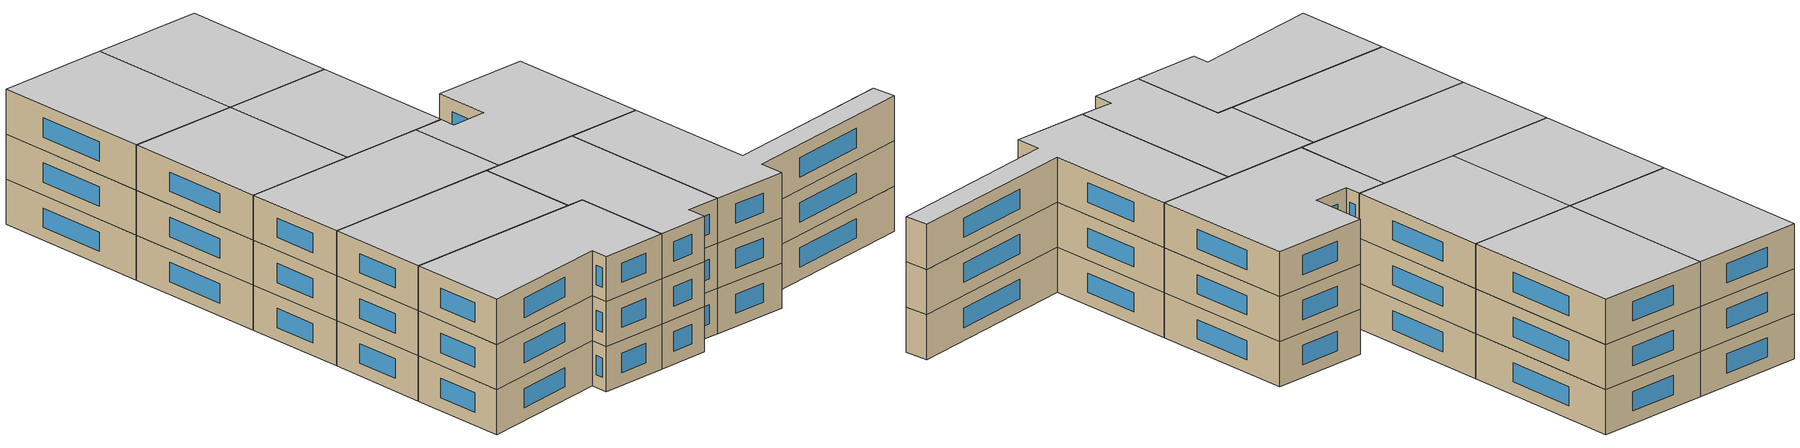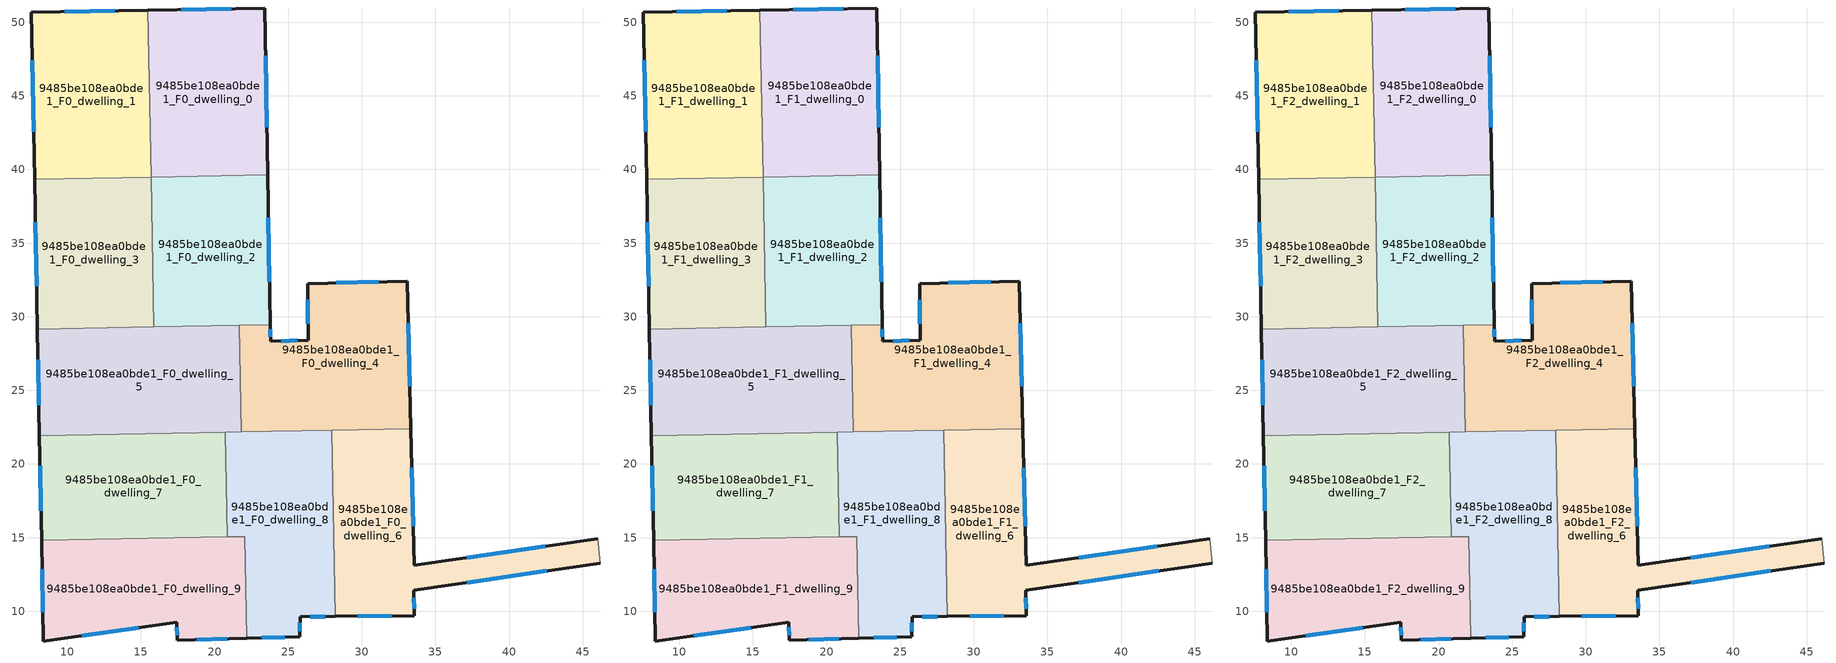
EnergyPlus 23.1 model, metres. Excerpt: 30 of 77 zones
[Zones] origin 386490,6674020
9485be108ea0bde1_F0_dwelling_0
 floor ground (EU_floor_Construction): 23.41,50.97 23.61,39.63 15.7,39.48 15.48,50.81 z0
 wall outside (EU_wall_Construction): 23.61,39.63 23.41,50.97 15.48,50.81 z0:3
 wall to 9485be108ea0bde1_F0_dwelling_1 (EU_wall_Construction): 15.48,50.81 15.7,39.48 z0:3
 wall to 9485be108ea0bde1_F0_dwelling_2 (EU_wall_Construction): 15.7,39.48 23.61,39.63 z0:3
 window (EU_Window_Construction): 21.15,50.92 17.75,50.86 / 23.55,42.87 23.47,47.73 z0.86:2.14
9485be108ea0bde1_F0_dwelling_1
 floor ground (EU_floor_Construction): 15.48,50.81 15.7,39.48 7.78,39.33 7.56,50.66 z0
 wall outside (EU_wall_Construction): 15.48,50.81 7.56,50.66 7.78,39.33 z0:3
 wall to 9485be108ea0bde1_F0_dwelling_3 (EU_wall_Construction): 7.78,39.33 15.69,39.48 z0:3
 wall to 9485be108ea0bde1_F0_dwelling_2 (EU_wall_Construction): 15.68,39.48 15.7,39.48 z0:3
 window (EU_Window_Construction): 13.22,50.77 9.82,50.7 / 7.62,47.42 7.71,42.57 z0.86:2.14
9485be108ea0bde1_F0_dwelling_2
 floor ground (EU_floor_Construction): 23.61,39.63 23.78,29.46 15.88,29.31 15.68,39.48 z0
 wall outside (EU_wall_Construction): 23.78,29.46 23.61,39.63 z0:3
 wall to 9485be108ea0bde1_F0_dwelling_3 (EU_wall_Construction): 15.68,39.48 15.88,29.31 z0:3
 wall to 9485be108ea0bde1_F0_dwelling_5 (EU_wall_Construction): 15.88,29.31 21.66,29.42 z0:3
 wall to 9485be108ea0bde1_F0_dwelling_4 (EU_wall_Construction): 21.66,29.43 23.78,29.46 z0:3
 window (EU_Window_Construction): 23.73,32.37 23.66,36.73 z0.86:2.14
9485be108ea0bde1_F0_dwelling_3
 floor ground (EU_floor_Construction): 15.68,39.48 15.88,29.31 7.97,29.16 7.78,39.33 z0
 wall outside (EU_wall_Construction): 7.78,39.33 7.97,29.16 z0:3
 wall to 9485be108ea0bde1_F0_dwelling_5 (EU_wall_Construction): 7.97,29.16 15.88,29.31 z0:3
 window (EU_Window_Construction): 7.83,36.42 7.92,32.07 z0.86:2.14
9485be108ea0bde1_F0_dwelling_4
 floor ground (EU_floor_Construction): 33.09,32.4 33.33,22.41 21.8,22.19 21.66,29.42 23.78,29.46 23.8,28.32 26.36,28.42 26.31,32.26 z0
 wall outside (EU_wall_Construction): 33.33,22.41 33.09,32.4 26.31,32.26 26.36,28.42 23.8,28.32 23.78,29.46 z0:3
 wall to 9485be108ea0bde1_F0_dwelling_5 (EU_wall_Construction): 21.66,29.42 21.8,22.19 z0:3
 wall to 9485be108ea0bde1_F0_dwelling_8 (EU_wall_Construction): 21.8,22.19 27.95,22.31 z0:3
 wall to 9485be108ea0bde1_F0_dwelling_6 (EU_wall_Construction): 27.95,22.31 33.33,22.41 z0:3
 window (EU_Window_Construction): 33.26,25.26 33.16,29.55 / 23.79,28.65 23.78,29.14 / 25.63,28.39 24.53,28.35 / 26.32,31.16 26.34,29.51 / 31.15,32.36 28.25,32.3 z0.86:2.14
9485be108ea0bde1_F0_dwelling_5
 floor ground (EU_floor_Construction): 21.66,29.42 21.8,22.19 8.11,21.92 7.97,29.16 z0
 wall outside (EU_wall_Construction): 7.97,29.16 8.11,21.92 z0:3
 wall to 9485be108ea0bde1_F0_dwelling_7 (EU_wall_Construction): 8.11,21.92 20.73,22.17 z0:3
 wall to 9485be108ea0bde1_F0_dwelling_8 (EU_wall_Construction): 20.73,22.17 21.8,22.19 z0:3
 window (EU_Window_Construction): 8.01,27.09 8.07,23.99 z0.86:2.14
9485be108ea0bde1_F0_dwelling_6
 floor ground (EU_floor_Construction): 46.03,14.92 46.18,13.27 33.52,11.41 33.57,9.7 28.2,9.64 27.95,22.3 33.33,22.41 33.55,13.14 z0
 wall outside (EU_wall_Construction): 46.03,14.92 33.55,13.14 33.33,22.41 / 28.2,9.64 33.57,9.7 33.52,11.41 46.18,13.27 z0:3
 wall adiabatic (EU_wall_Construction): 46.18,13.27 46.03,14.92 z0:3
 wall to 9485be108ea0bde1_F0_dwelling_8 (EU_wall_Construction): 27.95,22.3 28.2,9.64 z0:3
 window (EU_Window_Construction): 42.46,14.41 37.11,13.65 / 37.14,11.94 42.57,12.74 / 33.55,10.19 33.53,10.92 / 29.73,9.66 32.03,9.68 / 33.49,15.79 33.39,19.76 z0.86:2.14
9485be108ea0bde1_F0_dwelling_7
 floor ground (EU_floor_Construction): 20.73,22.17 20.86,15.05 8.25,14.81 8.11,21.92 z0
 wall outside (EU_wall_Construction): 8.11,21.92 8.25,14.81 z0:3
 wall to 9485be108ea0bde1_F0_dwelling_8 (EU_wall_Construction): 20.86,15.05 20.73,22.17 z0:3
 wall to 9485be108ea0bde1_F0_dwelling_9 (EU_wall_Construction): 8.25,14.81 20.86,15.05 z0:3
 window (EU_Window_Construction): 8.15,19.89 8.21,16.84 z0.86:2.14
9485be108ea0bde1_F0_dwelling_8
 floor ground (EU_floor_Construction): 27.95,22.3 28.2,9.64 25.8,9.62 25.79,8.27 22.18,8.16 22.05,15.08 20.86,15.05 20.73,22.17 z0
 wall outside (EU_wall_Construction): 22.18,8.16 25.79,8.27 25.8,9.62 28.2,9.64 z0:3
 wall to 9485be108ea0bde1_F0_dwelling_9 (EU_wall_Construction): 20.87,15.05 22.05,15.08 22.18,8.16 z0:3
 window (EU_Window_Construction): 23.21,8.19 24.76,8.24 / 26.49,9.63 27.51,9.64 / 25.8,8.65 25.8,9.24 z0.86:2.14
9485be108ea0bde1_F0_dwelling_9
 floor ground (EU_floor_Construction): 22.05,15.08 22.18,8.16 17.46,8.03 17.44,9.25 8.38,7.98 8.25,14.81 z0
 wall outside (EU_wall_Construction): 8.25,14.81 8.38,7.98 17.44,9.25 17.46,8.03 22.18,8.16 z0:3
 window (EU_Window_Construction): 10.97,8.34 14.85,8.89 / 8.29,12.86 8.34,9.93 / 18.81,8.07 20.83,8.13 / 17.45,8.9 17.45,8.38 z0.86:2.14
9485be108ea0bde1_F1_dwelling_0
 floor to 9485be108ea0bde1_F0_dwelling_0 (EU_floor_Construction): 23.41,50.97 23.61,39.63 15.7,39.48 15.48,50.81 z3
 wall outside (EU_wall_Construction): 23.61,39.63 23.41,50.97 15.48,50.81 z3:6
 wall to 9485be108ea0bde1_F1_dwelling_1 (EU_wall_Construction): 15.48,50.81 15.7,39.48 z3:6
 wall to 9485be108ea0bde1_F1_dwelling_2 (EU_wall_Construction): 15.7,39.48 23.61,39.63 z3:6
 window (EU_Window_Construction): 21.15,50.92 17.75,50.86 / 23.55,42.87 23.47,47.73 z3.86:5.14
9485be108ea0bde1_F1_dwelling_1
 floor to 9485be108ea0bde1_F0_dwelling_1 (EU_floor_Construction): 15.48,50.81 15.7,39.48 7.78,39.33 7.56,50.66 z3
 wall outside (EU_wall_Construction): 15.48,50.81 7.56,50.66 7.78,39.33 z3:6
 wall to 9485be108ea0bde1_F1_dwelling_3 (EU_wall_Construction): 7.78,39.33 15.69,39.48 z3:6
 wall to 9485be108ea0bde1_F1_dwelling_2 (EU_wall_Construction): 15.68,39.48 15.7,39.48 z3:6
 window (EU_Window_Construction): 13.22,50.77 9.82,50.7 / 7.62,47.42 7.71,42.57 z3.86:5.14
9485be108ea0bde1_F1_dwelling_2
 floor to 9485be108ea0bde1_F0_dwelling_2 (EU_floor_Construction): 23.61,39.63 23.78,29.46 15.88,29.31 15.68,39.48 z3
 wall outside (EU_wall_Construction): 23.78,29.46 23.61,39.63 z3:6
 wall to 9485be108ea0bde1_F1_dwelling_3 (EU_wall_Construction): 15.68,39.48 15.88,29.31 z3:6
 wall to 9485be108ea0bde1_F1_dwelling_5 (EU_wall_Construction): 15.88,29.31 21.66,29.42 z3:6
 wall to 9485be108ea0bde1_F1_dwelling_4 (EU_wall_Construction): 21.66,29.43 23.78,29.46 z3:6
 window (EU_Window_Construction): 23.73,32.37 23.66,36.73 z3.86:5.14
9485be108ea0bde1_F1_dwelling_3
 floor to 9485be108ea0bde1_F0_dwelling_3 (EU_floor_Construction): 15.68,39.48 15.88,29.31 7.97,29.16 7.78,39.33 z3
 wall outside (EU_wall_Construction): 7.78,39.33 7.97,29.16 z3:6
 wall to 9485be108ea0bde1_F1_dwelling_5 (EU_wall_Construction): 7.97,29.16 15.88,29.31 z3:6
 window (EU_Window_Construction): 7.83,36.42 7.92,32.07 z3.86:5.14
9485be108ea0bde1_F1_dwelling_4
 floor to 9485be108ea0bde1_F0_dwelling_4 (EU_floor_Construction): 33.09,32.4 33.33,22.41 21.8,22.19 21.66,29.42 23.78,29.46 23.8,28.32 26.36,28.42 26.31,32.26 z3
 wall outside (EU_wall_Construction): 33.33,22.41 33.09,32.4 26.31,32.26 26.36,28.42 23.8,28.32 23.78,29.46 z3:6
 wall to 9485be108ea0bde1_F1_dwelling_5 (EU_wall_Construction): 21.66,29.42 21.8,22.19 z3:6
 wall to 9485be108ea0bde1_F1_dwelling_8 (EU_wall_Construction): 21.8,22.19 27.95,22.31 z3:6
 wall to 9485be108ea0bde1_F1_dwelling_6 (EU_wall_Construction): 27.95,22.31 33.33,22.41 z3:6
 window (EU_Window_Construction): 33.26,25.26 33.16,29.55 / 23.79,28.65 23.78,29.14 / 25.63,28.39 24.53,28.35 / 26.32,31.16 26.34,29.51 / 31.15,32.36 28.25,32.3 z3.86:5.14
9485be108ea0bde1_F1_dwelling_5
 floor to 9485be108ea0bde1_F0_dwelling_5 (EU_floor_Construction): 21.66,29.42 21.8,22.19 8.11,21.92 7.97,29.16 z3
 wall outside (EU_wall_Construction): 7.97,29.16 8.11,21.92 z3:6
 wall to 9485be108ea0bde1_F1_dwelling_7 (EU_wall_Construction): 8.11,21.92 20.73,22.17 z3:6
 wall to 9485be108ea0bde1_F1_dwelling_8 (EU_wall_Construction): 20.73,22.17 21.8,22.19 z3:6
 window (EU_Window_Construction): 8.01,27.09 8.07,23.99 z3.86:5.14
9485be108ea0bde1_F1_dwelling_6
 floor to 9485be108ea0bde1_F0_dwelling_6 (EU_floor_Construction): 46.03,14.92 46.18,13.27 33.52,11.41 33.57,9.7 28.2,9.64 27.95,22.3 33.33,22.41 33.55,13.14 z3
 wall outside (EU_wall_Construction): 46.03,14.92 33.55,13.14 33.33,22.41 / 28.2,9.64 33.57,9.7 33.52,11.41 46.18,13.27 z3:6
 wall adiabatic (EU_wall_Construction): 46.18,13.27 46.03,14.92 z3:6
 wall to 9485be108ea0bde1_F1_dwelling_8 (EU_wall_Construction): 27.95,22.3 28.2,9.64 z3:6
 window (EU_Window_Construction): 42.46,14.41 37.11,13.65 / 37.14,11.94 42.57,12.74 / 33.55,10.19 33.53,10.92 / 29.73,9.66 32.03,9.68 / 33.49,15.79 33.39,19.76 z3.86:5.14
9485be108ea0bde1_F1_dwelling_7
 floor to 9485be108ea0bde1_F0_dwelling_7 (EU_floor_Construction): 20.73,22.17 20.86,15.05 8.25,14.81 8.11,21.92 z3
 wall outside (EU_wall_Construction): 8.11,21.92 8.25,14.81 z3:6
 wall to 9485be108ea0bde1_F1_dwelling_8 (EU_wall_Construction): 20.86,15.05 20.73,22.17 z3:6
 wall to 9485be108ea0bde1_F1_dwelling_9 (EU_wall_Construction): 8.25,14.81 20.86,15.05 z3:6
 window (EU_Window_Construction): 8.15,19.89 8.21,16.84 z3.86:5.14
9485be108ea0bde1_F1_dwelling_8
 floor to 9485be108ea0bde1_F0_dwelling_8 (EU_floor_Construction): 27.95,22.3 28.2,9.64 25.8,9.62 25.79,8.27 22.18,8.16 22.05,15.08 20.86,15.05 20.73,22.17 z3
 wall outside (EU_wall_Construction): 22.18,8.16 25.79,8.27 25.8,9.62 28.2,9.64 z3:6
 wall to 9485be108ea0bde1_F1_dwelling_9 (EU_wall_Construction): 20.87,15.05 22.05,15.08 22.18,8.16 z3:6
 window (EU_Window_Construction): 23.21,8.19 24.76,8.24 / 26.49,9.63 27.51,9.64 / 25.8,8.65 25.8,9.24 z3.86:5.14
9485be108ea0bde1_F1_dwelling_9
 floor to 9485be108ea0bde1_F0_dwelling_9 (EU_floor_Construction): 22.05,15.08 22.18,8.16 17.46,8.03 17.44,9.25 8.38,7.98 8.25,14.81 z3
 wall outside (EU_wall_Construction): 8.25,14.81 8.38,7.98 17.44,9.25 17.46,8.03 22.18,8.16 z3:6
 window (EU_Window_Construction): 10.97,8.34 14.85,8.89 / 8.29,12.86 8.34,9.93 / 18.81,8.07 20.83,8.13 / 17.45,8.9 17.45,8.38 z3.86:5.14
9485be108ea0bde1_F2_dwelling_0
 floor to 9485be108ea0bde1_F1_dwelling_0 (EU_floor_Construction): 23.41,50.97 23.61,39.63 15.7,39.48 15.48,50.81 z6
 wall outside (EU_wall_Construction): 23.61,39.63 23.41,50.97 15.48,50.81 z6:9
 wall to 9485be108ea0bde1_F2_dwelling_1 (EU_wall_Construction): 15.48,50.81 15.7,39.48 z6:9
 wall to 9485be108ea0bde1_F2_dwelling_2 (EU_wall_Construction): 15.7,39.48 23.61,39.63 z6:9
 window (EU_Window_Construction): 21.15,50.92 17.75,50.86 / 23.55,42.87 23.47,47.73 z6.86:8.14
 ceiling to 9485be108ea0bde1_F3_dwelling_0 (EU_floor_Construction): 23.61,39.63 23.41,50.97 15.48,50.81 15.7,39.48 z9
9485be108ea0bde1_F2_dwelling_1
 floor to 9485be108ea0bde1_F1_dwelling_1 (EU_floor_Construction): 15.48,50.81 15.7,39.48 7.78,39.33 7.56,50.66 z6
 wall outside (EU_wall_Construction): 15.48,50.81 7.56,50.66 7.78,39.33 z6:9
 wall to 9485be108ea0bde1_F2_dwelling_3 (EU_wall_Construction): 7.78,39.33 15.69,39.48 z6:9
 wall to 9485be108ea0bde1_F2_dwelling_2 (EU_wall_Construction): 15.68,39.48 15.7,39.48 z6:9
 window (EU_Window_Construction): 13.22,50.77 9.82,50.7 / 7.62,47.42 7.71,42.57 z6.86:8.14
 ceiling to 9485be108ea0bde1_F3_dwelling_1 (EU_floor_Construction): 15.7,39.48 15.48,50.81 7.56,50.66 7.78,39.33 z9
9485be108ea0bde1_F2_dwelling_2
 floor to 9485be108ea0bde1_F1_dwelling_2 (EU_floor_Construction): 23.61,39.63 23.78,29.46 15.88,29.31 15.68,39.48 z6
 wall outside (EU_wall_Construction): 23.78,29.46 23.61,39.63 z6:9
 wall to 9485be108ea0bde1_F2_dwelling_3 (EU_wall_Construction): 15.68,39.48 15.88,29.31 z6:9
 wall to 9485be108ea0bde1_F2_dwelling_5 (EU_wall_Construction): 15.88,29.31 21.66,29.42 z6:9
 wall to 9485be108ea0bde1_F2_dwelling_4 (EU_wall_Construction): 21.66,29.43 23.78,29.46 z6:9
 window (EU_Window_Construction): 23.73,32.37 23.66,36.73 z6.86:8.14
 ceiling to 9485be108ea0bde1_F3_dwelling_2 (EU_floor_Construction): 23.78,29.46 23.61,39.63 15.68,39.48 15.88,29.31 z9
9485be108ea0bde1_F2_dwelling_3
 floor to 9485be108ea0bde1_F1_dwelling_3 (EU_floor_Construction): 15.68,39.48 15.88,29.31 7.97,29.16 7.78,39.33 z6
 wall outside (EU_wall_Construction): 7.78,39.33 7.97,29.16 z6:9
 wall to 9485be108ea0bde1_F2_dwelling_5 (EU_wall_Construction): 7.97,29.16 15.88,29.31 z6:9
 window (EU_Window_Construction): 7.83,36.42 7.92,32.07 z6.86:8.14
 ceiling to 9485be108ea0bde1_F3_dwelling_3 (EU_floor_Construction): 15.88,29.31 15.68,39.48 7.78,39.33 7.97,29.16 z9
9485be108ea0bde1_F2_dwelling_4
 floor to 9485be108ea0bde1_F1_dwelling_4 (EU_floor_Construction): 33.09,32.4 33.33,22.41 21.8,22.19 21.66,29.42 23.78,29.46 23.8,28.32 26.36,28.42 26.31,32.26 z6
 wall outside (EU_wall_Construction): 33.33,22.41 33.09,32.4 26.31,32.26 26.36,28.42 23.8,28.32 23.78,29.46 z6:9
 wall to 9485be108ea0bde1_F2_dwelling_5 (EU_wall_Construction): 21.66,29.42 21.8,22.19 z6:9
 wall to 9485be108ea0bde1_F2_dwelling_8 (EU_wall_Construction): 21.8,22.19 27.95,22.31 z6:9
 wall to 9485be108ea0bde1_F2_dwelling_6 (EU_wall_Construction): 27.95,22.31 33.33,22.41 z6:9
 window (EU_Window_Construction): 33.26,25.26 33.16,29.55 / 23.79,28.65 23.78,29.14 / 25.63,28.39 24.53,28.35 / 26.32,31.16 26.34,29.51 / 31.15,32.36 28.25,32.3 z6.86:8.14
 ceiling to 9485be108ea0bde1_F3_dwelling_4 (EU_floor_Construction): 33.33,22.41 33.09,32.4 26.31,32.26 26.36,28.42 23.8,28.32 23.78,29.46 21.66,29.42 21.8,22.19 z9
9485be108ea0bde1_F2_dwelling_5
 floor to 9485be108ea0bde1_F1_dwelling_5 (EU_floor_Construction): 21.66,29.42 21.8,22.19 8.11,21.92 7.97,29.16 z6
 wall outside (EU_wall_Construction): 7.97,29.16 8.11,21.92 z6:9
 wall to 9485be108ea0bde1_F2_dwelling_7 (EU_wall_Construction): 8.11,21.92 20.73,22.17 z6:9
 wall to 9485be108ea0bde1_F2_dwelling_8 (EU_wall_Construction): 20.73,22.17 21.8,22.19 z6:9
 window (EU_Window_Construction): 8.01,27.09 8.07,23.99 z6.86:8.14
 ceiling to 9485be108ea0bde1_F3_dwelling_5 (EU_floor_Construction): 21.8,22.19 21.66,29.42 7.97,29.16 8.11,21.92 z9
9485be108ea0bde1_F2_dwelling_6
 floor to 9485be108ea0bde1_F1_dwelling_6 (EU_floor_Construction): 46.03,14.92 46.18,13.27 33.52,11.41 33.57,9.7 28.2,9.64 27.95,22.3 33.33,22.41 33.55,13.14 z6
 wall outside (EU_wall_Construction): 46.03,14.92 33.55,13.14 33.33,22.41 / 28.2,9.64 33.57,9.7 33.52,11.41 46.18,13.27 z6:9
 wall adiabatic (EU_wall_Construction): 46.18,13.27 46.03,14.92 z6:9
 wall to 9485be108ea0bde1_F2_dwelling_8 (EU_wall_Construction): 27.95,22.3 28.2,9.64 z6:9
 window (EU_Window_Construction): 42.46,14.41 37.11,13.65 / 37.14,11.94 42.57,12.74 / 33.55,10.19 33.53,10.92 / 29.73,9.66 32.03,9.68 / 33.49,15.79 33.39,19.76 z6.86:8.14
 ceiling to 9485be108ea0bde1_F3_dwelling_6 (EU_floor_Construction): 46.18,13.27 46.03,14.92 33.55,13.14 33.33,22.41 27.95,22.3 28.2,9.64 33.57,9.7 33.52,11.41 z9
9485be108ea0bde1_F2_dwelling_7
 floor to 9485be108ea0bde1_F1_dwelling_7 (EU_floor_Construction): 20.73,22.17 20.86,15.05 8.25,14.81 8.11,21.92 z6
 wall outside (EU_wall_Construction): 8.11,21.92 8.25,14.81 z6:9
 wall to 9485be108ea0bde1_F2_dwelling_8 (EU_wall_Construction): 20.86,15.05 20.73,22.17 z6:9
 wall to 9485be108ea0bde1_F2_dwelling_9 (EU_wall_Construction): 8.25,14.81 20.86,15.05 z6:9
 window (EU_Window_Construction): 8.15,19.89 8.21,16.84 z6.86:8.14
 ceiling to 9485be108ea0bde1_F3_dwelling_7 (EU_floor_Construction): 20.86,15.05 20.73,22.17 8.11,21.92 8.25,14.81 z9
9485be108ea0bde1_F2_dwelling_8
 floor to 9485be108ea0bde1_F1_dwelling_8 (EU_floor_Construction): 27.95,22.3 28.2,9.64 25.8,9.62 25.79,8.27 22.18,8.16 22.05,15.08 20.86,15.05 20.73,22.17 z6
 wall outside (EU_wall_Construction): 22.18,8.16 25.79,8.27 25.8,9.62 28.2,9.64 z6:9
 wall to 9485be108ea0bde1_F2_dwelling_9 (EU_wall_Construction): 20.87,15.05 22.05,15.08 22.18,8.16 z6:9
 window (EU_Window_Construction): 23.21,8.19 24.76,8.24 / 26.49,9.63 27.51,9.64 / 25.8,8.65 25.8,9.24 z6.86:8.14
 ceiling to 9485be108ea0bde1_F3_dwelling_8 (EU_floor_Construction): 28.2,9.64 27.95,22.3 20.73,22.17 20.86,15.05 22.05,15.08 22.18,8.16 25.79,8.27 25.8,9.62 z9
9485be108ea0bde1_F2_dwelling_9
 floor to 9485be108ea0bde1_F1_dwelling_9 (EU_floor_Construction): 22.05,15.08 22.18,8.16 17.46,8.03 17.44,9.25 8.38,7.98 8.25,14.81 z6
 wall outside (EU_wall_Construction): 8.25,14.81 8.38,7.98 17.44,9.25 17.46,8.03 22.18,8.16 z6:9
 window (EU_Window_Construction): 10.97,8.34 14.85,8.89 / 8.29,12.86 8.34,9.93 / 18.81,8.07 20.83,8.13 / 17.45,8.9 17.45,8.38 z6.86:8.14
 ceiling to 9485be108ea0bde1_F3_dwelling_9 (EU_floor_Construction): 22.18,8.16 22.05,15.08 8.25,14.81 8.38,7.98 17.44,9.25 17.46,8.03 z9
[Building]
EU S2 Campaign: North Axis=0; Terrain=City; Solar Distribution=FullExterior
[Site:Location]
Helsinki-Vantaa.AP: Latitude=60.317; Longitude=24.963; Time Zone=2; Elevation=54.6
[SizingPeriod:WeatherFileDays]
AnnualSizingPeriod: Begin Month=1; Begin Day of Month=1; End Month=12; End Day of Month=31; Day of Week for Start Day=Monday; Use Weather File Daylight Saving Period=No; Use Weather File Rain and Snow Indicators=No
[MATERIAL]
EU_InternalMass_Material: Roughness=MediumRough; Thickness=0.1; Conductivity=1; Density=1800; Specific Heat=900; Thermal Absorptance=0.9; Solar Absorptance=0.7; Visible Absorptance=0.7
[MATERIAL:NOMASS] Roughness=MediumRough; Thermal Absorptance=0.9; Solar Absorptance=0.7; Visible Absorptance=0.7
Name | Thermal Resistance
EU_wall_NoMass | 1.10183
EU_floor_NoMass | 1.70606
[WINDOWMATERIAL:SIMPLEGLAZINGSYSTEM]
EU_Window_SimpleGlazing: UFactor=3.11035; Solar Heat Gain Coefficient=0.8; Visible Transmittance=0.8
[CONSTRUCTION]
EU_wall_Construction: EU_wall_NoMass
EU_floor_Construction: EU_floor_NoMass
EU_Window_Construction: EU_Window_SimpleGlazing
EU_InternalMass_Construction: EU_InternalMass_Material
[ZONE] Type=1; Multiplier=1; Ceiling Height=autocalculate; Floor Area=autocalculate; Part of Total Floor Area=Yes
Name | Volume
9485be108ea0bde1_F0_dwelling_0; 9485be108ea0bde1_F1_dwelling_0; 9485be108ea0bde1_F2_dwelling_0 | 269.377
9485be108ea0bde1_F0_dwelling_1; 9485be108ea0bde1_F1_dwelling_1; 9485be108ea0bde1_F2_dwelling_1 | 269.383
9485be108ea0bde1_F0_dwelling_2; 9485be108ea0bde1_F1_dwelling_2; 9485be108ea0bde1_F2_dwelling_2 | 241.367
9485be108ea0bde1_F0_dwelling_3; 9485be108ea0bde1_F1_dwelling_3; 9485be108ea0bde1_F2_dwelling_3 | 241.345
9485be108ea0bde1_F0_dwelling_4; 9485be108ea0bde1_F1_dwelling_4; 9485be108ea0bde1_F2_dwelling_4 | 297.389
9485be108ea0bde1_F0_dwelling_5; 9485be108ea0bde1_F1_dwelling_5; 9485be108ea0bde1_F2_dwelling_5 | 297.387
9485be108ea0bde1_F0_dwelling_6; 9485be108ea0bde1_F1_dwelling_6; 9485be108ea0bde1_F2_dwelling_6 | 269.399
9485be108ea0bde1_F0_dwelling_7; 9485be108ea0bde1_F1_dwelling_7; 9485be108ea0bde1_F2_dwelling_7 | 269.391
9485be108ea0bde1_F0_dwelling_8; 9485be108ea0bde1_F1_dwelling_8; 9485be108ea0bde1_F2_dwelling_8 | 269.352
9485be108ea0bde1_F0_dwelling_9; 9485be108ea0bde1_F1_dwelling_9; 9485be108ea0bde1_F2_dwelling_9 | 269.375
[INTERNALMASS] Construction=EU_InternalMass_Construction
Name | Zone or ZoneList | Surface Area
9485be108ea0bde1_F0_dwelling_0_EU_InternalMass | 9485be108ea0bde1_F0_dwelling_0 | 89.7925
9485be108ea0bde1_F0_dwelling_1_EU_InternalMass | 9485be108ea0bde1_F0_dwelling_1 | 89.7937
9485be108ea0bde1_F0_dwelling_2_EU_InternalMass | 9485be108ea0bde1_F0_dwelling_2 | 80.4584
9485be108ea0bde1_F0_dwelling_3_EU_InternalMass | 9485be108ea0bde1_F0_dwelling_3 | 80.4503
9485be108ea0bde1_F0_dwelling_4_EU_InternalMass | 9485be108ea0bde1_F0_dwelling_4 | 99.1313
9485be108ea0bde1_F0_dwelling_5_EU_InternalMass | 9485be108ea0bde1_F0_dwelling_5 | 99.1312
9485be108ea0bde1_F0_dwelling_6_EU_InternalMass | 9485be108ea0bde1_F0_dwelling_6 | 89.7968
9485be108ea0bde1_F0_dwelling_7_EU_InternalMass | 9485be108ea0bde1_F0_dwelling_7 | 89.7988
9485be108ea0bde1_F0_dwelling_8_EU_InternalMass | 9485be108ea0bde1_F0_dwelling_8 | 89.7842
9485be108ea0bde1_F0_dwelling_9_EU_InternalMass | 9485be108ea0bde1_F0_dwelling_9 | 89.7913
9485be108ea0bde1_F1_dwelling_0_EU_InternalMass | 9485be108ea0bde1_F1_dwelling_0 | 89.7925
9485be108ea0bde1_F1_dwelling_1_EU_InternalMass | 9485be108ea0bde1_F1_dwelling_1 | 89.7937
9485be108ea0bde1_F1_dwelling_2_EU_InternalMass | 9485be108ea0bde1_F1_dwelling_2 | 80.4584
9485be108ea0bde1_F1_dwelling_3_EU_InternalMass | 9485be108ea0bde1_F1_dwelling_3 | 80.4503
9485be108ea0bde1_F1_dwelling_4_EU_InternalMass | 9485be108ea0bde1_F1_dwelling_4 | 99.1313
9485be108ea0bde1_F1_dwelling_5_EU_InternalMass | 9485be108ea0bde1_F1_dwelling_5 | 99.1312
9485be108ea0bde1_F1_dwelling_6_EU_InternalMass | 9485be108ea0bde1_F1_dwelling_6 | 89.7968
9485be108ea0bde1_F1_dwelling_7_EU_InternalMass | 9485be108ea0bde1_F1_dwelling_7 | 89.7988
9485be108ea0bde1_F1_dwelling_8_EU_InternalMass | 9485be108ea0bde1_F1_dwelling_8 | 89.7842
9485be108ea0bde1_F1_dwelling_9_EU_InternalMass | 9485be108ea0bde1_F1_dwelling_9 | 89.7913
9485be108ea0bde1_F2_dwelling_0_EU_InternalMass | 9485be108ea0bde1_F2_dwelling_0 | 89.7925
9485be108ea0bde1_F2_dwelling_1_EU_InternalMass | 9485be108ea0bde1_F2_dwelling_1 | 89.7937
9485be108ea0bde1_F2_dwelling_2_EU_InternalMass | 9485be108ea0bde1_F2_dwelling_2 | 80.4584
9485be108ea0bde1_F2_dwelling_3_EU_InternalMass | 9485be108ea0bde1_F2_dwelling_3 | 80.4503
9485be108ea0bde1_F2_dwelling_4_EU_InternalMass | 9485be108ea0bde1_F2_dwelling_4 | 99.1313
9485be108ea0bde1_F2_dwelling_5_EU_InternalMass | 9485be108ea0bde1_F2_dwelling_5 | 99.1312
9485be108ea0bde1_F2_dwelling_6_EU_InternalMass | 9485be108ea0bde1_F2_dwelling_6 | 89.7968
9485be108ea0bde1_F2_dwelling_7_EU_InternalMass | 9485be108ea0bde1_F2_dwelling_7 | 89.7988
9485be108ea0bde1_F2_dwelling_8_EU_InternalMass | 9485be108ea0bde1_F2_dwelling_8 | 89.7842
9485be108ea0bde1_F2_dwelling_9_EU_InternalMass | 9485be108ea0bde1_F2_dwelling_9 | 89.7913
[OTHEREQUIPMENT] Fuel Type=Electricity; Design Level Calculation Method=Watts/Area; Power per Zone Floor Area=1; Fraction Latent=0; Fraction Radiant=0; Fraction Lost=0; Carbon Dioxide Generation Rate=0; EndUse Subcategory=EU_Step8_InternalGains
Name | Zone or ZoneList or Space or SpaceList | Schedule
EU_Step8_InternalGain_9485be108ea0bde1_F0_dwelling_0_f000 | 9485be108ea0bde1_F0_dwelling_0 | EU_Step8_GainSchedule_9485be108ea0bde1_F0_dwelling_0_f000
EU_Step8_InternalGain_9485be108ea0bde1_F0_dwelling_1_f000 | 9485be108ea0bde1_F0_dwelling_1 | EU_Step8_GainSchedule_9485be108ea0bde1_F0_dwelling_1_f000
EU_Step8_InternalGain_9485be108ea0bde1_F0_dwelling_2_f000 | 9485be108ea0bde1_F0_dwelling_2 | EU_Step8_GainSchedule_9485be108ea0bde1_F0_dwelling_2_f000
EU_Step8_InternalGain_9485be108ea0bde1_F0_dwelling_3_f000 | 9485be108ea0bde1_F0_dwelling_3 | EU_Step8_GainSchedule_9485be108ea0bde1_F0_dwelling_3_f000
EU_Step8_InternalGain_9485be108ea0bde1_F0_dwelling_4_f000 | 9485be108ea0bde1_F0_dwelling_4 | EU_Step8_GainSchedule_9485be108ea0bde1_F0_dwelling_4_f000
EU_Step8_InternalGain_9485be108ea0bde1_F0_dwelling_5_f000 | 9485be108ea0bde1_F0_dwelling_5 | EU_Step8_GainSchedule_9485be108ea0bde1_F0_dwelling_5_f000
EU_Step8_InternalGain_9485be108ea0bde1_F0_dwelling_6_f000 | 9485be108ea0bde1_F0_dwelling_6 | EU_Step8_GainSchedule_9485be108ea0bde1_F0_dwelling_6_f000
EU_Step8_InternalGain_9485be108ea0bde1_F0_dwelling_7_f000 | 9485be108ea0bde1_F0_dwelling_7 | EU_Step8_GainSchedule_9485be108ea0bde1_F0_dwelling_7_f000
EU_Step8_InternalGain_9485be108ea0bde1_F0_dwelling_8_f000 | 9485be108ea0bde1_F0_dwelling_8 | EU_Step8_GainSchedule_9485be108ea0bde1_F0_dwelling_8_f000
EU_Step8_InternalGain_9485be108ea0bde1_F0_dwelling_9_f000 | 9485be108ea0bde1_F0_dwelling_9 | EU_Step8_GainSchedule_9485be108ea0bde1_F0_dwelling_9_f000
EU_Step8_InternalGain_9485be108ea0bde1_F1_dwelling_0_f000 | 9485be108ea0bde1_F1_dwelling_0 | EU_Step8_GainSchedule_9485be108ea0bde1_F1_dwelling_0_f000
EU_Step8_InternalGain_9485be108ea0bde1_F1_dwelling_1_f000 | 9485be108ea0bde1_F1_dwelling_1 | EU_Step8_GainSchedule_9485be108ea0bde1_F1_dwelling_1_f000
EU_Step8_InternalGain_9485be108ea0bde1_F1_dwelling_2_f000 | 9485be108ea0bde1_F1_dwelling_2 | EU_Step8_GainSchedule_9485be108ea0bde1_F1_dwelling_2_f000
EU_Step8_InternalGain_9485be108ea0bde1_F1_dwelling_3_f000 | 9485be108ea0bde1_F1_dwelling_3 | EU_Step8_GainSchedule_9485be108ea0bde1_F1_dwelling_3_f000
EU_Step8_InternalGain_9485be108ea0bde1_F1_dwelling_4_f000 | 9485be108ea0bde1_F1_dwelling_4 | EU_Step8_GainSchedule_9485be108ea0bde1_F1_dwelling_4_f000
EU_Step8_InternalGain_9485be108ea0bde1_F1_dwelling_5_f000 | 9485be108ea0bde1_F1_dwelling_5 | EU_Step8_GainSchedule_9485be108ea0bde1_F1_dwelling_5_f000
EU_Step8_InternalGain_9485be108ea0bde1_F1_dwelling_6_f000 | 9485be108ea0bde1_F1_dwelling_6 | EU_Step8_GainSchedule_9485be108ea0bde1_F1_dwelling_6_f000
EU_Step8_InternalGain_9485be108ea0bde1_F1_dwelling_7_f000 | 9485be108ea0bde1_F1_dwelling_7 | EU_Step8_GainSchedule_9485be108ea0bde1_F1_dwelling_7_f000
EU_Step8_InternalGain_9485be108ea0bde1_F1_dwelling_8_f000 | 9485be108ea0bde1_F1_dwelling_8 | EU_Step8_GainSchedule_9485be108ea0bde1_F1_dwelling_8_f000
EU_Step8_InternalGain_9485be108ea0bde1_F1_dwelling_9_f000 | 9485be108ea0bde1_F1_dwelling_9 | EU_Step8_GainSchedule_9485be108ea0bde1_F1_dwelling_9_f000
EU_Step8_InternalGain_9485be108ea0bde1_F2_dwelling_0_f000 | 9485be108ea0bde1_F2_dwelling_0 | EU_Step8_GainSchedule_9485be108ea0bde1_F2_dwelling_0_f000
EU_Step8_InternalGain_9485be108ea0bde1_F2_dwelling_1_f000 | 9485be108ea0bde1_F2_dwelling_1 | EU_Step8_GainSchedule_9485be108ea0bde1_F2_dwelling_1_f000
EU_Step8_InternalGain_9485be108ea0bde1_F2_dwelling_2_f000 | 9485be108ea0bde1_F2_dwelling_2 | EU_Step8_GainSchedule_9485be108ea0bde1_F2_dwelling_2_f000
EU_Step8_InternalGain_9485be108ea0bde1_F2_dwelling_3_f000 | 9485be108ea0bde1_F2_dwelling_3 | EU_Step8_GainSchedule_9485be108ea0bde1_F2_dwelling_3_f000
EU_Step8_InternalGain_9485be108ea0bde1_F2_dwelling_4_f000 | 9485be108ea0bde1_F2_dwelling_4 | EU_Step8_GainSchedule_9485be108ea0bde1_F2_dwelling_4_f000
EU_Step8_InternalGain_9485be108ea0bde1_F2_dwelling_5_f000 | 9485be108ea0bde1_F2_dwelling_5 | EU_Step8_GainSchedule_9485be108ea0bde1_F2_dwelling_5_f000
EU_Step8_InternalGain_9485be108ea0bde1_F2_dwelling_6_f000 | 9485be108ea0bde1_F2_dwelling_6 | EU_Step8_GainSchedule_9485be108ea0bde1_F2_dwelling_6_f000
EU_Step8_InternalGain_9485be108ea0bde1_F2_dwelling_7_f000 | 9485be108ea0bde1_F2_dwelling_7 | EU_Step8_GainSchedule_9485be108ea0bde1_F2_dwelling_7_f000
EU_Step8_InternalGain_9485be108ea0bde1_F2_dwelling_8_f000 | 9485be108ea0bde1_F2_dwelling_8 | EU_Step8_GainSchedule_9485be108ea0bde1_F2_dwelling_8_f000
EU_Step8_InternalGain_9485be108ea0bde1_F2_dwelling_9_f000 | 9485be108ea0bde1_F2_dwelling_9 | EU_Step8_GainSchedule_9485be108ea0bde1_F2_dwelling_9_f000
[ZONEVENTILATION:DESIGNFLOWRATE] Schedule=EU_AlwaysOn; Design Flow Rate Calculation Method=AirChanges/Hour; Air Changes per Hour=0.756316; Ventilation Type=Natural; Fan Pressure Rise=0; Fan Total Efficiency=1; Constant Term Coefficient=1; Temperature Term Coefficient=0; Velocity Term Coefficient=0; Velocity Squared Term Coefficient=0; Minimum Indoor Temperature=-100; Maximum Indoor Temperature=100; Delta Temperature=-100; Minimum Outdoor Temperature=-100; Maximum Outdoor Temperature=100; Maximum Wind Speed=40
Name | Zone or ZoneList or Space or SpaceList
EU_ConstantAir_9485be108ea0bde1_F0_dwelling_0 | 9485be108ea0bde1_F0_dwelling_0
EU_ConstantAir_9485be108ea0bde1_F0_dwelling_1 | 9485be108ea0bde1_F0_dwelling_1
EU_ConstantAir_9485be108ea0bde1_F0_dwelling_2 | 9485be108ea0bde1_F0_dwelling_2
EU_ConstantAir_9485be108ea0bde1_F0_dwelling_3 | 9485be108ea0bde1_F0_dwelling_3
EU_ConstantAir_9485be108ea0bde1_F0_dwelling_4 | 9485be108ea0bde1_F0_dwelling_4
EU_ConstantAir_9485be108ea0bde1_F0_dwelling_5 | 9485be108ea0bde1_F0_dwelling_5
EU_ConstantAir_9485be108ea0bde1_F0_dwelling_6 | 9485be108ea0bde1_F0_dwelling_6
EU_ConstantAir_9485be108ea0bde1_F0_dwelling_7 | 9485be108ea0bde1_F0_dwelling_7
EU_ConstantAir_9485be108ea0bde1_F0_dwelling_8 | 9485be108ea0bde1_F0_dwelling_8
EU_ConstantAir_9485be108ea0bde1_F0_dwelling_9 | 9485be108ea0bde1_F0_dwelling_9
EU_ConstantAir_9485be108ea0bde1_F1_dwelling_0 | 9485be108ea0bde1_F1_dwelling_0
EU_ConstantAir_9485be108ea0bde1_F1_dwelling_1 | 9485be108ea0bde1_F1_dwelling_1
EU_ConstantAir_9485be108ea0bde1_F1_dwelling_2 | 9485be108ea0bde1_F1_dwelling_2
EU_ConstantAir_9485be108ea0bde1_F1_dwelling_3 | 9485be108ea0bde1_F1_dwelling_3
EU_ConstantAir_9485be108ea0bde1_F1_dwelling_4 | 9485be108ea0bde1_F1_dwelling_4
EU_ConstantAir_9485be108ea0bde1_F1_dwelling_5 | 9485be108ea0bde1_F1_dwelling_5
EU_ConstantAir_9485be108ea0bde1_F1_dwelling_6 | 9485be108ea0bde1_F1_dwelling_6
EU_ConstantAir_9485be108ea0bde1_F1_dwelling_7 | 9485be108ea0bde1_F1_dwelling_7
EU_ConstantAir_9485be108ea0bde1_F1_dwelling_8 | 9485be108ea0bde1_F1_dwelling_8
EU_ConstantAir_9485be108ea0bde1_F1_dwelling_9 | 9485be108ea0bde1_F1_dwelling_9
EU_ConstantAir_9485be108ea0bde1_F2_dwelling_0 | 9485be108ea0bde1_F2_dwelling_0
EU_ConstantAir_9485be108ea0bde1_F2_dwelling_1 | 9485be108ea0bde1_F2_dwelling_1
EU_ConstantAir_9485be108ea0bde1_F2_dwelling_2 | 9485be108ea0bde1_F2_dwelling_2
EU_ConstantAir_9485be108ea0bde1_F2_dwelling_3 | 9485be108ea0bde1_F2_dwelling_3
EU_ConstantAir_9485be108ea0bde1_F2_dwelling_4 | 9485be108ea0bde1_F2_dwelling_4
EU_ConstantAir_9485be108ea0bde1_F2_dwelling_5 | 9485be108ea0bde1_F2_dwelling_5
EU_ConstantAir_9485be108ea0bde1_F2_dwelling_6 | 9485be108ea0bde1_F2_dwelling_6
EU_ConstantAir_9485be108ea0bde1_F2_dwelling_7 | 9485be108ea0bde1_F2_dwelling_7
EU_ConstantAir_9485be108ea0bde1_F2_dwelling_8 | 9485be108ea0bde1_F2_dwelling_8
EU_ConstantAir_9485be108ea0bde1_F2_dwelling_9 | 9485be108ea0bde1_F2_dwelling_9
[HVACTEMPLATE:THERMOSTAT] Constant Heating Setpoint=20; Constant Cooling Setpoint=50
EU_HeatOnly_9485be108ea0bde1_F0_dwelling_0; EU_HeatOnly_9485be108ea0bde1_F0_dwelling_1; EU_HeatOnly_9485be108ea0bde1_F0_dwelling_2; EU_HeatOnly_9485be108ea0bde1_F0_dwelling_3; EU_HeatOnly_9485be108ea0bde1_F0_dwelling_4; EU_HeatOnly_9485be108ea0bde1_F0_dwelling_5; EU_HeatOnly_9485be108ea0bde1_F0_dwelling_6; EU_HeatOnly_9485be108ea0bde1_F0_dwelling_7; EU_HeatOnly_9485be108ea0bde1_F0_dwelling_8; EU_HeatOnly_9485be108ea0bde1_F0_dwelling_9; EU_HeatOnly_9485be108ea0bde1_F1_dwelling_0; EU_HeatOnly_9485be108ea0bde1_F1_dwelling_1; EU_HeatOnly_9485be108ea0bde1_F1_dwelling_2; EU_HeatOnly_9485be108ea0bde1_F1_dwelling_3; EU_HeatOnly_9485be108ea0bde1_F1_dwelling_4; EU_HeatOnly_9485be108ea0bde1_F1_dwelling_5; EU_HeatOnly_9485be108ea0bde1_F1_dwelling_6; EU_HeatOnly_9485be108ea0bde1_F1_dwelling_7; EU_HeatOnly_9485be108ea0bde1_F1_dwelling_8; EU_HeatOnly_9485be108ea0bde1_F1_dwelling_9; EU_HeatOnly_9485be108ea0bde1_F2_dwelling_0; EU_HeatOnly_9485be108ea0bde1_F2_dwelling_1; EU_HeatOnly_9485be108ea0bde1_F2_dwelling_2; EU_HeatOnly_9485be108ea0bde1_F2_dwelling_3; EU_HeatOnly_9485be108ea0bde1_F2_dwelling_4; EU_HeatOnly_9485be108ea0bde1_F2_dwelling_5; EU_HeatOnly_9485be108ea0bde1_F2_dwelling_6; EU_HeatOnly_9485be108ea0bde1_F2_dwelling_7; EU_HeatOnly_9485be108ea0bde1_F2_dwelling_8; EU_HeatOnly_9485be108ea0bde1_F2_dwelling_9; EU_HeatOnly_9485be108ea0bde1_F3_dwelling_0; EU_HeatOnly_9485be108ea0bde1_F3_dwelling_1; EU_HeatOnly_9485be108ea0bde1_F3_dwelling_2; EU_HeatOnly_9485be108ea0bde1_F3_dwelling_3; EU_HeatOnly_9485be108ea0bde1_F3_dwelling_4; EU_HeatOnly_9485be108ea0bde1_F3_dwelling_5; EU_HeatOnly_9485be108ea0bde1_F3_dwelling_6; EU_HeatOnly_9485be108ea0bde1_F3_dwelling_7; EU_HeatOnly_9485be108ea0bde1_F3_dwelling_8; EU_HeatOnly_9485be108ea0bde1_F3_dwelling_9; EU_HeatOnly_9485be108ea0bde1_F4_dwelling_0; EU_HeatOnly_9485be108ea0bde1_F4_dwelling_1; EU_HeatOnly_9485be108ea0bde1_F4_dwelling_2; EU_HeatOnly_9485be108ea0bde1_F4_dwelling_3; EU_HeatOnly_9485be108ea0bde1_F4_dwelling_4; EU_HeatOnly_9485be108ea0bde1_F4_dwelling_5; EU_HeatOnly_9485be108ea0bde1_F4_dwelling_6; EU_HeatOnly_9485be108ea0bde1_F4_dwelling_7; EU_HeatOnly_9485be108ea0bde1_F4_dwelling_8; EU_HeatOnly_9485be108ea0bde1_F4_dwelling_9; EU_HeatOnly_9485be108ea0bde1_F5_dwelling_0; EU_HeatOnly_9485be108ea0bde1_F5_dwelling_1; EU_HeatOnly_9485be108ea0bde1_F5_dwelling_2; EU_HeatOnly_9485be108ea0bde1_F5_dwelling_3; EU_HeatOnly_9485be108ea0bde1_F5_dwelling_4; EU_HeatOnly_9485be108ea0bde1_F5_dwelling_5; EU_HeatOnly_9485be108ea0bde1_F5_dwelling_6; EU_HeatOnly_9485be108ea0bde1_F5_dwelling_7; EU_HeatOnly_9485be108ea0bde1_F5_dwelling_8; EU_HeatOnly_9485be108ea0bde1_F6_dwelling_0; EU_HeatOnly_9485be108ea0bde1_F6_dwelling_1; EU_HeatOnly_9485be108ea0bde1_F6_dwelling_2; EU_HeatOnly_9485be108ea0bde1_F6_dwelling_3; EU_HeatOnly_9485be108ea0bde1_F6_dwelling_4; EU_HeatOnly_9485be108ea0bde1_F6_dwelling_5; EU_HeatOnly_9485be108ea0bde1_F6_dwelling_6; EU_HeatOnly_9485be108ea0bde1_F6_dwelling_7; EU_HeatOnly_9485be108ea0bde1_F6_dwelling_8; EU_HeatOnly_9485be108ea0bde1_F7_dwelling_0; EU_HeatOnly_9485be108ea0bde1_F7_dwelling_1; EU_HeatOnly_9485be108ea0bde1_F7_dwelling_2; EU_HeatOnly_9485be108ea0bde1_F7_dwelling_3; EU_HeatOnly_9485be108ea0bde1_F7_dwelling_4; EU_HeatOnly_9485be108ea0bde1_F7_dwelling_5; EU_HeatOnly_9485be108ea0bde1_F7_dwelling_6; EU_HeatOnly_9485be108ea0bde1_F7_dwelling_7; EU_HeatOnly_9485be108ea0bde1_F7_dwelling_8
[HVACTEMPLATE:ZONE:IDEALLOADSAIRSYSTEM] System Availability Schedule=EU_AlwaysOn; Maximum Heating Supply Air Temperature=50; Minimum Cooling Supply Air Temperature=13; Maximum Heating Supply Air Humidity Ratio=0.0156; Minimum Cooling Supply Air Humidity Ratio=0.0077; Heating Limit=NoLimit; Cooling Limit=NoLimit; Heating Availability Schedule=EU_AlwaysOn; Cooling Availability Schedule=EU_CoolingOff; Dehumidification Control Type=ConstantSensibleHeatRatio; Cooling Sensible Heat Ratio=0.7; Dehumidification Setpoint=60; Humidification Control Type=None; Humidification Setpoint=30; Outdoor Air Method=None; Outdoor Air Flow Rate per Person=0.00944; Outdoor Air Flow Rate per Zone Floor Area=0; Outdoor Air Flow Rate per Zone=0; Demand Controlled Ventilation Type=None; Outdoor Air Economizer Type=NoEconomizer; Heat Recovery Type=None; Sensible Heat Recovery Effectiveness=0.7; Latent Heat Recovery Effectiveness=0.65
Name | Template Thermostat
9485be108ea0bde1_F0_dwelling_0 | EU_HeatOnly_9485be108ea0bde1_F0_dwelling_0
9485be108ea0bde1_F0_dwelling_1 | EU_HeatOnly_9485be108ea0bde1_F0_dwelling_1
9485be108ea0bde1_F0_dwelling_2 | EU_HeatOnly_9485be108ea0bde1_F0_dwelling_2
9485be108ea0bde1_F0_dwelling_3 | EU_HeatOnly_9485be108ea0bde1_F0_dwelling_3
9485be108ea0bde1_F0_dwelling_4 | EU_HeatOnly_9485be108ea0bde1_F0_dwelling_4
9485be108ea0bde1_F0_dwelling_5 | EU_HeatOnly_9485be108ea0bde1_F0_dwelling_5
9485be108ea0bde1_F0_dwelling_6 | EU_HeatOnly_9485be108ea0bde1_F0_dwelling_6
9485be108ea0bde1_F0_dwelling_7 | EU_HeatOnly_9485be108ea0bde1_F0_dwelling_7
9485be108ea0bde1_F0_dwelling_8 | EU_HeatOnly_9485be108ea0bde1_F0_dwelling_8
9485be108ea0bde1_F0_dwelling_9 | EU_HeatOnly_9485be108ea0bde1_F0_dwelling_9
9485be108ea0bde1_F1_dwelling_0 | EU_HeatOnly_9485be108ea0bde1_F1_dwelling_0
9485be108ea0bde1_F1_dwelling_1 | EU_HeatOnly_9485be108ea0bde1_F1_dwelling_1
9485be108ea0bde1_F1_dwelling_2 | EU_HeatOnly_9485be108ea0bde1_F1_dwelling_2
9485be108ea0bde1_F1_dwelling_3 | EU_HeatOnly_9485be108ea0bde1_F1_dwelling_3
9485be108ea0bde1_F1_dwelling_4 | EU_HeatOnly_9485be108ea0bde1_F1_dwelling_4
9485be108ea0bde1_F1_dwelling_5 | EU_HeatOnly_9485be108ea0bde1_F1_dwelling_5
9485be108ea0bde1_F1_dwelling_6 | EU_HeatOnly_9485be108ea0bde1_F1_dwelling_6
9485be108ea0bde1_F1_dwelling_7 | EU_HeatOnly_9485be108ea0bde1_F1_dwelling_7
9485be108ea0bde1_F1_dwelling_8 | EU_HeatOnly_9485be108ea0bde1_F1_dwelling_8
9485be108ea0bde1_F1_dwelling_9 | EU_HeatOnly_9485be108ea0bde1_F1_dwelling_9
9485be108ea0bde1_F2_dwelling_0 | EU_HeatOnly_9485be108ea0bde1_F2_dwelling_0
9485be108ea0bde1_F2_dwelling_1 | EU_HeatOnly_9485be108ea0bde1_F2_dwelling_1
9485be108ea0bde1_F2_dwelling_2 | EU_HeatOnly_9485be108ea0bde1_F2_dwelling_2
9485be108ea0bde1_F2_dwelling_3 | EU_HeatOnly_9485be108ea0bde1_F2_dwelling_3
9485be108ea0bde1_F2_dwelling_4 | EU_HeatOnly_9485be108ea0bde1_F2_dwelling_4
9485be108ea0bde1_F2_dwelling_5 | EU_HeatOnly_9485be108ea0bde1_F2_dwelling_5
9485be108ea0bde1_F2_dwelling_6 | EU_HeatOnly_9485be108ea0bde1_F2_dwelling_6
9485be108ea0bde1_F2_dwelling_7 | EU_HeatOnly_9485be108ea0bde1_F2_dwelling_7
9485be108ea0bde1_F2_dwelling_8 | EU_HeatOnly_9485be108ea0bde1_F2_dwelling_8
9485be108ea0bde1_F2_dwelling_9 | EU_HeatOnly_9485be108ea0bde1_F2_dwelling_9
[SIZING:ZONE] Zone Cooling Design Supply Air Temperature Input Method=SupplyAirTemperature; Zone Cooling Design Supply Air Temperature=13; Zone Heating Design Supply Air Temperature Input Method=SupplyAirTemperature; Zone Heating Design Supply Air Temperature=50; Zone Cooling Design Supply Air Humidity Ratio=0.008; Zone Heating Design Supply Air Humidity Ratio=0.008; Cooling Design Air Flow Method=DesignDay; Cooling Design Air Flow Rate=0; Cooling Minimum Air Flow per Zone Floor Area=0.000762; Cooling Minimum Air Flow=0; Cooling Minimum Air Flow Fraction=0.2; Heating Design Air Flow Method=DesignDay; Heating Design Air Flow Rate=0; Heating Maximum Air Flow per Zone Floor Area=0.002032; Heating Maximum Air Flow=0.141576; Heating Maximum Air Flow Fraction=0.3; Account for Dedicated Outdoor Air System=No; Dedicated Outdoor Air System Control Strategy=NeutralSupplyAir; Dedicated Outdoor Air Low Setpoint Temperature for Design=autosize; Dedicated Outdoor Air High Setpoint Temperature for Design=autosize; Zone Load Sizing Method=Sensible Load Only No Latent Load; Zone Latent Cooling Design Supply Air Humidity Ratio Input Method=HumidityRatioDifference; Zone Cooling Design Supply Air Humidity Ratio Difference=0.005; Zone Latent Heating Design Supply Air Humidity Ratio Input Method=HumidityRatioDifference; Zone Humidification Design Supply Air Humidity Ratio Difference=0.005
9485be108ea0bde1_F0_dwelling_0; 9485be108ea0bde1_F0_dwelling_1; 9485be108ea0bde1_F0_dwelling_2; 9485be108ea0bde1_F0_dwelling_3; 9485be108ea0bde1_F0_dwelling_4; 9485be108ea0bde1_F0_dwelling_5; 9485be108ea0bde1_F0_dwelling_6; 9485be108ea0bde1_F0_dwelling_7; 9485be108ea0bde1_F0_dwelling_8; 9485be108ea0bde1_F0_dwelling_9; 9485be108ea0bde1_F1_dwelling_0; 9485be108ea0bde1_F1_dwelling_1; 9485be108ea0bde1_F1_dwelling_2; 9485be108ea0bde1_F1_dwelling_3; 9485be108ea0bde1_F1_dwelling_4; 9485be108ea0bde1_F1_dwelling_5; 9485be108ea0bde1_F1_dwelling_6; 9485be108ea0bde1_F1_dwelling_7; 9485be108ea0bde1_F1_dwelling_8; 9485be108ea0bde1_F1_dwelling_9; 9485be108ea0bde1_F2_dwelling_0; 9485be108ea0bde1_F2_dwelling_1; 9485be108ea0bde1_F2_dwelling_2; 9485be108ea0bde1_F2_dwelling_3; 9485be108ea0bde1_F2_dwelling_4; 9485be108ea0bde1_F2_dwelling_5; 9485be108ea0bde1_F2_dwelling_6; 9485be108ea0bde1_F2_dwelling_7; 9485be108ea0bde1_F2_dwelling_8; 9485be108ea0bde1_F2_dwelling_9
[SCHEDULE:CONSTANT]
Name | Hourly Value
EU_AlwaysOn | 1
EU_CoolingOff | 0
[SCHEDULE:FILE] Column Number=1; Rows to Skip at Top=0; Number of Hours of Data=8760; Column Separator=Comma; Interpolate to Timestep=No; Minutes per Item=60; Adjust Schedule for Daylight Savings=Yes
Name | File
EU_Step8_GainSchedule_9485be108ea0bde1_F0_dwelling_0_f000 | ../../schedules/9485be108ea0bde1/9485be108ea0bde1_F0_dwelling_0_f000_gain.csv
EU_Step8_GainSchedule_9485be108ea0bde1_F0_dwelling_1_f000 | ../../schedules/9485be108ea0bde1/9485be108ea0bde1_F0_dwelling_1_f000_gain.csv
EU_Step8_GainSchedule_9485be108ea0bde1_F0_dwelling_2_f000 | ../../schedules/9485be108ea0bde1/9485be108ea0bde1_F0_dwelling_2_f000_gain.csv
EU_Step8_GainSchedule_9485be108ea0bde1_F0_dwelling_3_f000 | ../../schedules/9485be108ea0bde1/9485be108ea0bde1_F0_dwelling_3_f000_gain.csv
EU_Step8_GainSchedule_9485be108ea0bde1_F0_dwelling_4_f000 | ../../schedules/9485be108ea0bde1/9485be108ea0bde1_F0_dwelling_4_f000_gain.csv
EU_Step8_GainSchedule_9485be108ea0bde1_F0_dwelling_5_f000 | ../../schedules/9485be108ea0bde1/9485be108ea0bde1_F0_dwelling_5_f000_gain.csv
EU_Step8_GainSchedule_9485be108ea0bde1_F0_dwelling_6_f000 | ../../schedules/9485be108ea0bde1/9485be108ea0bde1_F0_dwelling_6_f000_gain.csv
EU_Step8_GainSchedule_9485be108ea0bde1_F0_dwelling_7_f000 | ../../schedules/9485be108ea0bde1/9485be108ea0bde1_F0_dwelling_7_f000_gain.csv
EU_Step8_GainSchedule_9485be108ea0bde1_F0_dwelling_8_f000 | ../../schedules/9485be108ea0bde1/9485be108ea0bde1_F0_dwelling_8_f000_gain.csv
EU_Step8_GainSchedule_9485be108ea0bde1_F0_dwelling_9_f000 | ../../schedules/9485be108ea0bde1/9485be108ea0bde1_F0_dwelling_9_f000_gain.csv
EU_Step8_GainSchedule_9485be108ea0bde1_F1_dwelling_0_f000 | ../../schedules/9485be108ea0bde1/9485be108ea0bde1_F1_dwelling_0_f000_gain.csv
EU_Step8_GainSchedule_9485be108ea0bde1_F1_dwelling_1_f000 | ../../schedules/9485be108ea0bde1/9485be108ea0bde1_F1_dwelling_1_f000_gain.csv
EU_Step8_GainSchedule_9485be108ea0bde1_F1_dwelling_2_f000 | ../../schedules/9485be108ea0bde1/9485be108ea0bde1_F1_dwelling_2_f000_gain.csv
EU_Step8_GainSchedule_9485be108ea0bde1_F1_dwelling_3_f000 | ../../schedules/9485be108ea0bde1/9485be108ea0bde1_F1_dwelling_3_f000_gain.csv
EU_Step8_GainSchedule_9485be108ea0bde1_F1_dwelling_4_f000 | ../../schedules/9485be108ea0bde1/9485be108ea0bde1_F1_dwelling_4_f000_gain.csv
EU_Step8_GainSchedule_9485be108ea0bde1_F1_dwelling_5_f000 | ../../schedules/9485be108ea0bde1/9485be108ea0bde1_F1_dwelling_5_f000_gain.csv
EU_Step8_GainSchedule_9485be108ea0bde1_F1_dwelling_6_f000 | ../../schedules/9485be108ea0bde1/9485be108ea0bde1_F1_dwelling_6_f000_gain.csv
EU_Step8_GainSchedule_9485be108ea0bde1_F1_dwelling_7_f000 | ../../schedules/9485be108ea0bde1/9485be108ea0bde1_F1_dwelling_7_f000_gain.csv
EU_Step8_GainSchedule_9485be108ea0bde1_F1_dwelling_8_f000 | ../../schedules/9485be108ea0bde1/9485be108ea0bde1_F1_dwelling_8_f000_gain.csv
EU_Step8_GainSchedule_9485be108ea0bde1_F1_dwelling_9_f000 | ../../schedules/9485be108ea0bde1/9485be108ea0bde1_F1_dwelling_9_f000_gain.csv
EU_Step8_GainSchedule_9485be108ea0bde1_F2_dwelling_0_f000 | ../../schedules/9485be108ea0bde1/9485be108ea0bde1_F2_dwelling_0_f000_gain.csv
EU_Step8_GainSchedule_9485be108ea0bde1_F2_dwelling_1_f000 | ../../schedules/9485be108ea0bde1/9485be108ea0bde1_F2_dwelling_1_f000_gain.csv
EU_Step8_GainSchedule_9485be108ea0bde1_F2_dwelling_2_f000 | ../../schedules/9485be108ea0bde1/9485be108ea0bde1_F2_dwelling_2_f000_gain.csv
EU_Step8_GainSchedule_9485be108ea0bde1_F2_dwelling_3_f000 | ../../schedules/9485be108ea0bde1/9485be108ea0bde1_F2_dwelling_3_f000_gain.csv
EU_Step8_GainSchedule_9485be108ea0bde1_F2_dwelling_4_f000 | ../../schedules/9485be108ea0bde1/9485be108ea0bde1_F2_dwelling_4_f000_gain.csv
EU_Step8_GainSchedule_9485be108ea0bde1_F2_dwelling_5_f000 | ../../schedules/9485be108ea0bde1/9485be108ea0bde1_F2_dwelling_5_f000_gain.csv
EU_Step8_GainSchedule_9485be108ea0bde1_F2_dwelling_6_f000 | ../../schedules/9485be108ea0bde1/9485be108ea0bde1_F2_dwelling_6_f000_gain.csv
EU_Step8_GainSchedule_9485be108ea0bde1_F2_dwelling_7_f000 | ../../schedules/9485be108ea0bde1/9485be108ea0bde1_F2_dwelling_7_f000_gain.csv
EU_Step8_GainSchedule_9485be108ea0bde1_F2_dwelling_8_f000 | ../../schedules/9485be108ea0bde1/9485be108ea0bde1_F2_dwelling_8_f000_gain.csv
EU_Step8_GainSchedule_9485be108ea0bde1_F2_dwelling_9_f000 | ../../schedules/9485be108ea0bde1/9485be108ea0bde1_F2_dwelling_9_f000_gain.csv
